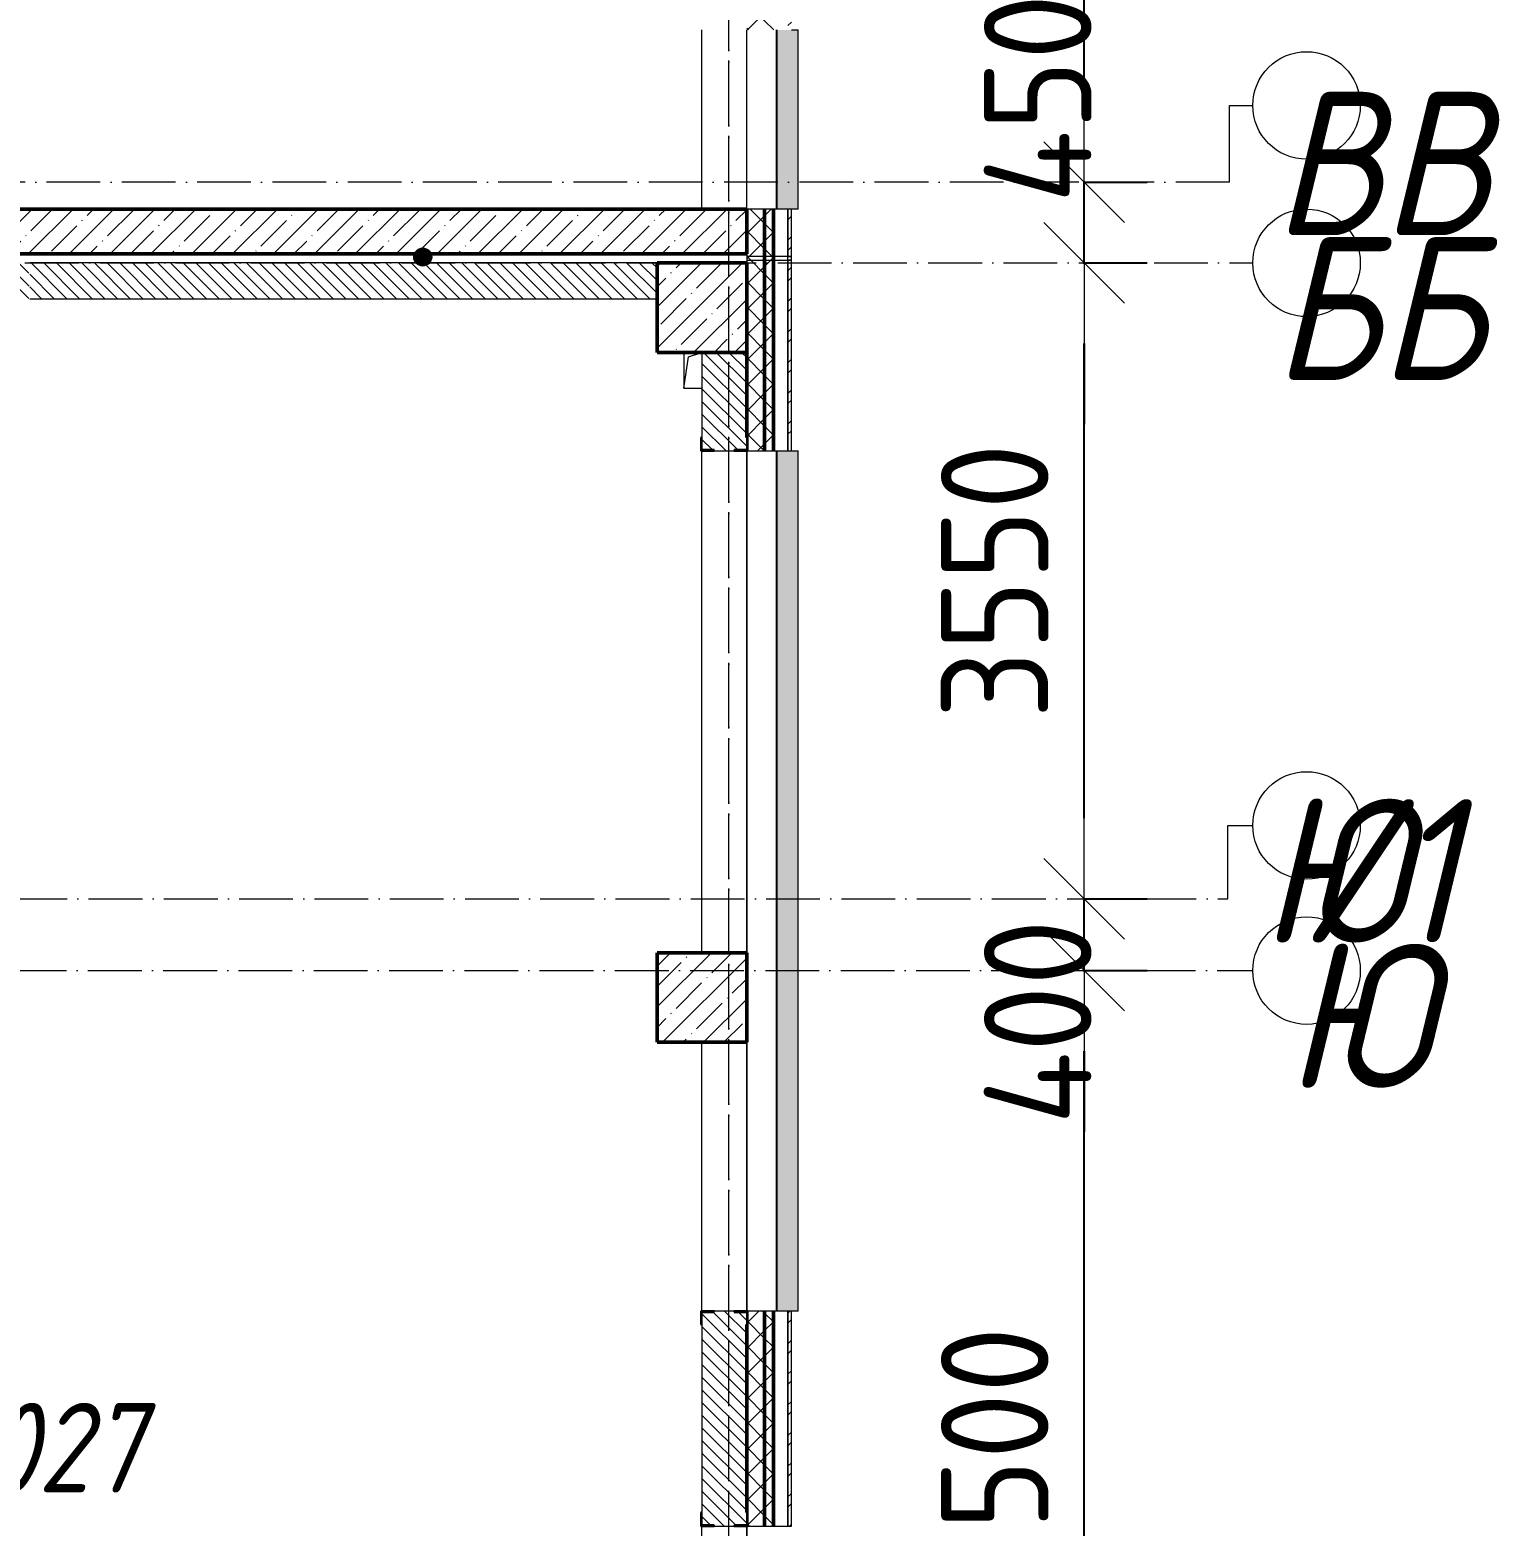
# Model space of a CAD drawing. Header units: millimetres. Extents: x 2294 to 908349, y -83289 to 219220.
# Drawn here: x 262834 to 271049, y 45756 to 54106 of the extents above; entities that cross this region are included whole.
import ezdxf

# ---------------------------------------------------------------- set-up
doc = ezdxf.new("R2010")
doc.units = ezdxf.units.MM
doc.linetypes.add('50_200_ШТРИХ_1Т_ш5_п1_п1_', pattern=[700, 500, -100, 0, -100])
for name, color, linetype, lineweight in [('A-____-____-DIMS', 7, 'Continuous', 9), ('A-GENM-____-MCUT', 7, 'Continuous', 25), ('A-GENM-____-OTLN', 7, 'Continuous', 9), ('A-GENM-____-OTLN-1', 7, 'Continuous', 25), ('A-GLAZ-____-OTLN', 7, 'Continuous', 9), ('A-WALL-____-MCUT', 7, 'Continuous', 13), ('A-WALL-____-MCUT-1', 7, 'Continuous', 9), ('A-WALL-____-MCUT-2', 7, 'Continuous', 50), ('A-WALL-____-MCUT-3', 7, 'Continuous', 9), ('A-WALL-____-OTLN', 7, 'Continuous', 9), ('A-WALL-____-PATT-1', 7, 'Continuous', 9), ('A-WALL-FNSH-MCUT-1', 7, 'Continuous', 9), ('G-____-____-TEXT', 7, 'Continuous', 9), ('S-COLS-____-MCUT', 7, 'Continuous', 50), ('S-COLS-____-OTLN', 7, 'Continuous', 9), ('S-GRID-____-IDEN', 7, 'Continuous', 9), ('S-GRID-____-OTLN', 7, 'Continuous', 9), ('S-GRID-____-OTLN-1', 7, '50_200_ШТРИХ_1Т_ш5_п1_п1_', 9), ('Марки помещений', 7, 'Continuous', 9)]:
    doc.layers.add(name, color=color, linetype=linetype, lineweight=lineweight)
doc.layers.add('A-GLAZ-____-OTLN-1', color=7, linetype='Continuous', lineweight=9, true_color=0xc0c0c0)
doc.styles.add('ISOCPEUR_I', font='isocpeui.ttf', dxfattribs={"width": 0.9, "height": 2.5})
doc.styles.add('ISOCPEUR_I_2', font='isocpeui.ttf', dxfattribs={"width": 0.85, "height": 2.3})
doc.styles.add('ISOCPEUR_I_9', font='isocpeui.ttf', dxfattribs={"width": 0.9, "height": 250})
doc.styles.add('СПДС', font='isocpeur.ttf', dxfattribs={"width": 0.9})
doc.dimstyles.new('Размера А3', dxfattribs={"dimtxt": 800, "dimasz": 450, "dimexe": 350, "dimexo": 100, "dimgap": 200, "dimtad": 1, "dimdec": 0, "dimrnd": 10, "dimzin": 0, "dimdsep": 46, "dimtxsty": 'СПДС', "dimblk": 'ARROWHEAD_6', "dimcen": 1, "dimclrd": 5, "dimclre": 5, "dimclrt": 5, "dimazin": 0, "dimtfac": 1, "dimtdec": 0, "dimtmove": 2, "dimatfit": 3, "dimfxl": 1, "dimtolj": 1, "dimtzin": 0, "dimarcsym": 0})
pattern_1 = [(45, (165583.51, 6025.28), (-70.71068, 70.71068), []), (135, (165583.51, 6025.28), (-70.71068, -70.71068), [])]
pattern_2 = [(45, (-101000, -46531.04), (-114.04925, 114.04925), []), (45, (-100885.95, -46531.04), (-114.04925, 114.04925), [201.613, -40.323, 3.353, -36.97])]
pattern_3 = [(135, (165583.507, 6025.276), (-35.35534, -35.35534), [])]
pattern_4 = [(45, (165583.5, 6025.28), (-114.04925, 114.04925), []), (45, (165697.56, 6025.28), (-114.04925, 114.04925), [201.612, -40.322, 3.353, -36.97])]
pattern_5 = [(45, (165583.51, 6025.28), (-85.53659, 85.53659), []), (45, (165640.53, 6025.28), (-85.53659, 85.53659), [])]

# ---------------------------------------------------------------- blocks, each defined once
blk = doc.blocks.new('Ось сетки - Круг_Ø6_00__ISO-2_5_0_9K_-25732049-АР1_План отверстий 3 этажа в осях 1-64_Ю-ЯЯ')
at = {"layer": 'S-GRID-____-IDEN'}
blk.add_circle((0, 0), 3, dxfattribs=at)
blk = doc.blocks.new('ARROWHEAD_6')
at = {"color": 0, "linetype": 'Continuous'}
for p, q in [((-0.5, -0.5), (0.5, 0.5)), ((0, 0), (-1, 0))]:
    blk.add_line(p, q, dxfattribs=at)
blk = doc.blocks.new('*D2680')
at = {"layer": 'A-____-____-DIMS', "color": 0, "lineweight": -2, "transparency": 16777216}
for p, q in [((268717.7, 49706.3), (268717.7, 50156.3)), ((268711.7, 49256.3), (269067.7, 49256.3)), ((268717.7, 48856.3), (268717.7, 49256.3)), ((268711.7, 48856.3), (269067.7, 48856.3)), ((268717.7, 48406.3), (268717.7, 47956.3))]:
    blk.add_line(p, q, dxfattribs=at)
at = {"layer": 'Defpoints', "color": 0, "transparency": 16777216}
for p in [(268611.7, 49256.3), (268717.7, 49256.3), (268611.7, 48856.3)]:
    blk.add_point(p, dxfattribs=at)
at = {"layer": 'A-____-____-DIMS', "color": 0, "lineweight": -2, "transparency": 16777216, "xscale": 450, "yscale": 450, "zscale": 450}
for p, rotation in [((268717.7, 49256.3), 270), ((268717.7, 48856.3), 90)]:
    blk.add_blockref('ARROWHEAD_6', p, dxfattribs=dict(at, rotation=rotation))
at = {"layer": 'A-____-____-DIMS', "color": 0, "transparency": 16777216, "insert": (268157.8, 47996.6), "char_height": 600, "attachment_point": 1, "rotation": 90, "line_spacing_factor": 1.149209, "style": 'СПДС'}
blk.add_mtext('\\A1;400', dxfattribs=at)
blk = doc.blocks.new('*D2681')
at = {"layer": 'A-____-____-DIMS', "color": 0, "lineweight": -2, "transparency": 16777216}
for p, q in [((268711.7, 52806.3), (269067.7, 52806.3)), ((268717.7, 49706.3), (268717.7, 52356.3)), ((268711.7, 49256.3), (269067.7, 49256.3))]:
    blk.add_line(p, q, dxfattribs=at)
at = {"layer": 'Defpoints', "color": 0, "transparency": 16777216}
for p in [(268611.7, 52806.3), (268717.7, 52806.3), (268611.7, 49256.3)]:
    blk.add_point(p, dxfattribs=at)
at = {"layer": 'A-____-____-DIMS', "color": 0, "lineweight": -2, "transparency": 16777216, "xscale": 450, "yscale": 450, "zscale": 450}
for p, rotation in [((268717.7, 52806.3), 90), ((268717.7, 49256.3), 270)]:
    blk.add_blockref('ARROWHEAD_6', p, dxfattribs=dict(at, rotation=rotation))
at = {"layer": 'A-____-____-DIMS', "color": 0, "transparency": 16777216, "insert": (268217.7, 51031.3), "char_height": 600, "attachment_point": 5, "rotation": 90, "style": 'СПДС'}
blk.add_mtext('\\A1;3550', dxfattribs=at)
blk = doc.blocks.new('*D2682')
at = {"layer": 'A-____-____-DIMS', "color": 0, "lineweight": -2, "transparency": 16777216}
for p, q in [((268717.7, 53706.3), (268717.7, 54156.3)), ((268711.7, 53256.3), (269067.7, 53256.3)), ((268717.7, 52806.3), (268717.7, 53256.3)), ((268711.7, 52806.3), (269067.7, 52806.3)), ((268717.7, 52356.3), (268717.7, 51906.3))]:
    blk.add_line(p, q, dxfattribs=at)
at = {"layer": 'Defpoints', "color": 0, "transparency": 16777216}
for p in [(268611.7, 53256.3), (268717.7, 53256.3), (268611.7, 52806.3)]:
    blk.add_point(p, dxfattribs=at)
at = {"layer": 'A-____-____-DIMS', "color": 0, "lineweight": -2, "transparency": 16777216, "xscale": 450, "yscale": 450, "zscale": 450}
for p, rotation in [((268717.7, 53256.3), 270), ((268717.7, 52806.3), 90)]:
    blk.add_blockref('ARROWHEAD_6', p, dxfattribs=dict(at, rotation=rotation))
at = {"layer": 'A-____-____-DIMS', "color": 0, "transparency": 16777216, "insert": (268157.8, 53139.3), "char_height": 600, "attachment_point": 1, "rotation": 90, "line_spacing_factor": 1.149209, "style": 'СПДС'}
blk.add_mtext('\\A1;450', dxfattribs=at)
blk = doc.blocks.new('*D2683')
at = {"layer": 'A-____-____-DIMS', "color": 0, "lineweight": -2, "transparency": 16777216}
for p, q in [((268711.7, 57956.3), (269067.7, 57956.3)), ((268717.7, 53706.3), (268717.7, 57506.3)), ((268711.7, 53256.3), (269067.7, 53256.3))]:
    blk.add_line(p, q, dxfattribs=at)
at = {"layer": 'Defpoints', "color": 0, "transparency": 16777216}
for p in [(268611.7, 57956.3), (268717.7, 57956.3), (268611.7, 53256.3)]:
    blk.add_point(p, dxfattribs=at)
at = {"layer": 'A-____-____-DIMS', "color": 0, "lineweight": -2, "transparency": 16777216, "xscale": 450, "yscale": 450, "zscale": 450}
for p, rotation in [((268717.7, 57956.3), 90), ((268717.7, 53256.3), 270)]:
    blk.add_blockref('ARROWHEAD_6', p, dxfattribs=dict(at, rotation=rotation))
at = {"layer": 'A-____-____-DIMS', "color": 0, "transparency": 16777216, "insert": (268217.7, 55606.3), "char_height": 600, "attachment_point": 5, "rotation": 90, "style": 'СПДС'}
blk.add_mtext('\\A1;4700', dxfattribs=at)
blk = doc.blocks.new('*D2707')
at = {"layer": 'A-____-____-DIMS', "color": 0, "lineweight": -2, "transparency": 16777216}
for p, q in [((268711.7, 48856.3), (269067.7, 48856.3)), ((268717.7, 43806.3), (268717.7, 48406.3)), ((268711.7, 43356.3), (269067.7, 43356.3))]:
    blk.add_line(p, q, dxfattribs=at)
at = {"layer": 'Defpoints', "color": 0, "transparency": 16777216}
for p in [(268611.7, 48856.3), (268717.7, 48856.3), (268611.7, 43356.3)]:
    blk.add_point(p, dxfattribs=at)
at = {"layer": 'A-____-____-DIMS', "color": 0, "lineweight": -2, "transparency": 16777216, "xscale": 450, "yscale": 450, "zscale": 450}
for p, rotation in [((268717.7, 48856.3), 90), ((268717.7, 43356.3), 270)]:
    blk.add_blockref('ARROWHEAD_6', p, dxfattribs=dict(at, rotation=rotation))
at = {"layer": 'A-____-____-DIMS', "color": 0, "transparency": 16777216, "insert": (268217.7, 46106.3), "char_height": 600, "attachment_point": 5, "rotation": 90, "style": 'СПДС'}
blk.add_mtext('\\A1;5500', dxfattribs=at)
blk = doc.blocks.new('*D2708')
at = {"layer": 'A-____-____-DIMS', "color": 0, "lineweight": -2, "transparency": 16777216}
for p, q in [((268717.7, 49706.3), (268717.7, 50156.3)), ((268711.7, 49256.3), (269067.7, 49256.3)), ((268717.7, 48856.3), (268717.7, 49256.3)), ((268711.7, 48856.3), (269067.7, 48856.3)), ((268717.7, 48406.3), (268717.7, 47956.3))]:
    blk.add_line(p, q, dxfattribs=at)
at = {"layer": 'Defpoints', "color": 0, "transparency": 16777216}
for p in [(268611.7, 49256.3), (268717.7, 49256.3), (268611.7, 48856.3)]:
    blk.add_point(p, dxfattribs=at)
at = {"layer": 'A-____-____-DIMS', "color": 0, "lineweight": -2, "transparency": 16777216, "xscale": 450, "yscale": 450, "zscale": 450}
for p, rotation in [((268717.7, 49256.3), 270), ((268717.7, 48856.3), 90)]:
    blk.add_blockref('ARROWHEAD_6', p, dxfattribs=dict(at, rotation=rotation))
at = {"layer": 'A-____-____-DIMS', "color": 0, "transparency": 16777216, "insert": (268157.8, 47996.6), "char_height": 600, "attachment_point": 1, "rotation": 90, "line_spacing_factor": 1.149209, "style": 'СПДС'}
blk.add_mtext('\\A1;400', dxfattribs=at)
blk = doc.blocks.new('*D2709')
at = {"layer": 'A-____-____-DIMS', "color": 0, "lineweight": -2, "transparency": 16777216}
for p, q in [((268711.7, 52806.3), (269067.7, 52806.3)), ((268717.7, 49706.3), (268717.7, 52356.3)), ((268711.7, 49256.3), (269067.7, 49256.3))]:
    blk.add_line(p, q, dxfattribs=at)
at = {"layer": 'Defpoints', "color": 0, "transparency": 16777216}
for p in [(268611.7, 52806.3), (268717.7, 52806.3), (268611.7, 49256.3)]:
    blk.add_point(p, dxfattribs=at)
at = {"layer": 'A-____-____-DIMS', "color": 0, "lineweight": -2, "transparency": 16777216, "xscale": 450, "yscale": 450, "zscale": 450}
for p, rotation in [((268717.7, 52806.3), 90), ((268717.7, 49256.3), 270)]:
    blk.add_blockref('ARROWHEAD_6', p, dxfattribs=dict(at, rotation=rotation))
at = {"layer": 'A-____-____-DIMS', "color": 0, "transparency": 16777216, "insert": (268217.7, 51031.3), "char_height": 600, "attachment_point": 5, "rotation": 90, "style": 'СПДС'}
blk.add_mtext('\\A1;3550', dxfattribs=at)
blk = doc.blocks.new('*D2710')
at = {"layer": 'A-____-____-DIMS', "color": 0, "lineweight": -2, "transparency": 16777216}
for p, q in [((268717.7, 53706.3), (268717.7, 54156.3)), ((268711.7, 53256.3), (269067.7, 53256.3)), ((268717.7, 52806.3), (268717.7, 53256.3)), ((268711.7, 52806.3), (269067.7, 52806.3)), ((268717.7, 52356.3), (268717.7, 51906.3))]:
    blk.add_line(p, q, dxfattribs=at)
at = {"layer": 'Defpoints', "color": 0, "transparency": 16777216}
for p in [(268611.7, 53256.3), (268717.7, 53256.3), (268611.7, 52806.3)]:
    blk.add_point(p, dxfattribs=at)
at = {"layer": 'A-____-____-DIMS', "color": 0, "lineweight": -2, "transparency": 16777216, "xscale": 450, "yscale": 450, "zscale": 450}
for p, rotation in [((268717.7, 53256.3), 270), ((268717.7, 52806.3), 90)]:
    blk.add_blockref('ARROWHEAD_6', p, dxfattribs=dict(at, rotation=rotation))
at = {"layer": 'A-____-____-DIMS', "color": 0, "transparency": 16777216, "insert": (268157.8, 53139.3), "char_height": 600, "attachment_point": 1, "rotation": 90, "line_spacing_factor": 1.149209, "style": 'СПДС'}
blk.add_mtext('\\A1;450', dxfattribs=at)
blk = doc.blocks.new('BSC_Колонна _Прямоугольная - 500х500-V114-АР1_План отверстий 3 этажа в осях 1-64_Ю-ЯЯ')
at = {"layer": 'S-COLS-____-OTLN'}
h = blk.add_hatch(dxfattribs=at)
h.set_pattern_fill('FP_119', color=256, style=0, pattern_type=2)
h.set_pattern_definition(pattern_2)
h.paths.add_polyline_path([(-250, -250), (250, -250), (250, 250), (-250, 250), (-250, 198.3)], flags=0)
at = {"layer": 'S-COLS-____-MCUT'}
for p, q in [((250, 250), (-250, 250)), ((-250, 250), (-250, -250)), ((250, -250), (250, 250)), ((-250, -250), (250, -250))]:
    blk.add_line(p, q, dxfattribs=at)
blk = doc.blocks.new('Отлив_СКБ - Отлив витража_120_НВФ-31885283-АР1_План отверстий 3 этажа в осях 1-64_Ю-ЯЯ')
at = {"layer": 'A-GLAZ-____-OTLN-1'}
for points in [[(426.9, -2), (1000, -2), (1000, 0), (0, 0), (0, -2)], [(426.9, -120), (1000, -120), (1000, -2), (0, -2), (0, -120)]]:
    blk.add_hatch(color=256, dxfattribs=at).paths.add_polyline_path(points, flags=0)
at = {"layer": 'A-GLAZ-____-OTLN'}
for p, q in [((0, 0), (1000, 0)), ((1000, -2), (0, -2)), ((0, -120), (0, -83)), ((1000, -83), (1000, -120)), ((0, -120), (1000, -120))]:
    blk.add_line(p, q, dxfattribs=at)
blk = doc.blocks.new('Стены 13 - Стены 4-31812941-АР1_План отверстий 3 этажа в осях 1-64_Ю-ЯЯ')
at = {"layer": 'A-WALL-____-MCUT'}
for p, q in [((-1843.5, 41030.2), (-1843.5, 41010.2)), ((-1593.5, 41030.2), (-1843.5, 41030.2)), ((-1843.5, 41010.2), (-1593.5, 41010.2)), ((-1593.5, 41010.2), (-1593.5, 41030.2))]:
    blk.add_line(p, q, dxfattribs=at)
blk = doc.blocks.new('BSC_Колонна _Прямоугольная - 500х500-V138-АР1_План отверстий 3 этажа в осях 1-64_А-ГГ')
at = {"layer": 'S-COLS-____-OTLN'}
h = blk.add_hatch(dxfattribs=at)
h.set_pattern_fill('FP_161', color=256, style=0, pattern_type=2)
h.set_pattern_definition(pattern_2)
h.paths.add_polyline_path([(-250, -250), (250, -250), (250, 250), (-250, 250), (-250, -215.4)], flags=0)
at = {"layer": 'S-COLS-____-MCUT'}
for p, q in [((250, 250), (-250, 250)), ((-250, 250), (-250, -250)), ((250, -250), (250, 250)), ((-250, -250), (250, -250))]:
    blk.add_line(p, q, dxfattribs=at)
blk = doc.blocks.new('BSC_Колонна _Прямоугольная - 500х500-V140-АР1_План отверстий 3 этажа в осях 1-64_А-ГГ')
at = {"layer": 'S-COLS-____-OTLN'}
h = blk.add_hatch(dxfattribs=at)
h.set_pattern_fill('FP_163', color=256, style=0, pattern_type=2)
h.set_pattern_definition([(45, (-101000, -42681.04), (-114.04925, 114.04925), []), (45, (-100885.95, -42681.04), (-114.04925, 114.04925), [201.613, -40.323, 3.353, -36.97])])
h.paths.add_polyline_path([(-250, -250), (250, -250), (250, 250), (-250, 250)], flags=0)
at = {"layer": 'S-COLS-____-MCUT'}
for p, q in [((250, 250), (-250, 250)), ((-250, 250), (-250, -250)), ((250, -250), (250, 250)), ((-250, -250), (250, -250))]:
    blk.add_line(p, q, dxfattribs=at)
blk = doc.blocks.new('Фахверк_СКБ_Уголок - 250_2700-27497298-АР1_План отверстий 3 этажа в осях 1-64_А-ГГ')
at = {"layer": 'A-GENM-____-MCUT'}
for p, q in [((200, 181), (125, 181)), ((125, 181), (125, 106)), ((131, 106), (131, 175)), ((131, 175), (200, 175)), ((200, 175), (200, 181)), ((125, 106), (131, 106)), ((131, -6), (125, -6)), ((125, -6), (125, -81)), ((125, -81), (200, -81)), ((131, -75), (131, -6)), ((200, -75), (131, -75)), ((200, -81), (200, -75))]:
    blk.add_line(p, q, dxfattribs=at)
blk = doc.blocks.new('AR_Отверстие прямоугольное _в плите_ - AR_Отверстие прямоугольное _в плите_-V178-АР1_План отверстий 3 этажа в осях 1-64_А-ГГ')
at = {"layer": 'A-GENM-____-OTLN'}
for p, q in [((-50, 100), (-50, -100)), ((-25, 75), (50, 100)), ((-50, -100), (-25, 75)), ((-50, -100), (50, -100))]:
    blk.add_line(p, q, dxfattribs=at)
blk = doc.blocks.new('Отлив_СКБ - Отлив витража_120_НВФ-31885688-АР1_План отверстий 3 этажа в осях 1-64_А-ГГ')
at = {"layer": 'A-GLAZ-____-OTLN-1'}
for points in [[(4275.3, -2), (4800, -2), (4800, 0), (0, 0), (0, -2), (740.4, -2)], [(4275.3, -120), (4800, -120), (4800, -2), (0, -2), (0, -120), (740.4, -120)]]:
    blk.add_hatch(color=256, dxfattribs=at).paths.add_polyline_path(points, flags=0)
at = {"layer": 'A-GLAZ-____-OTLN'}
for p, q in [((0, 0), (4800, 0)), ((4800, -2), (0, -2)), ((0, -120), (0, -83)), ((4800, -83), (4800, -120)), ((0, -120), (4800, -120))]:
    blk.add_line(p, q, dxfattribs=at)
blk = doc.blocks.new('Стены 13 - Стены 4-31812941-АР1_План отверстий 3 этажа в осях 1-64_А-ГГ')
at = {"layer": 'A-WALL-____-MCUT-3'}
for p, q in [((-1843.5, 41030.2), (-1843.5, 41010.2)), ((-1593.5, 41030.2), (-1843.5, 41030.2)), ((-1843.5, 41010.2), (-1593.5, 41010.2)), ((-1593.5, 41010.2), (-1593.5, 41030.2))]:
    blk.add_line(p, q, dxfattribs=at)
blk = doc.blocks.new('3floor')
at = {"layer": 'A-WALL-____-PATT-1'}
h = blk.add_hatch(dxfattribs=at)
h.set_pattern_fill('FP_4', color=256, style=0, pattern_type=2)
h.set_pattern_definition(pattern_1)
h.paths.add_polyline_path([(266833.5, 52821.3), (266933.5, 52821.3), (266933.5, 53106.3), (266833.5, 53106.3)], flags=0)
h.paths.add_polyline_path([(266933.5, 54106.3), (266933.5, 61806.3), (266839.5, 61806.3), (266839.5, 61731.3), (266833.5, 61731.3), (266833.5, 54106.3)], flags=0)
h.paths.add_polyline_path([(266839.5, 75506.3), (266933.5, 75506.3), (266933.5, 76756.3), (266839.5, 76756.3), (266839.5, 76681.3), (266833.5, 76681.3), (266833.5, 75581.3), (266839.5, 75581.3), (266839.5, 75512.3)], flags=0)
h.paths.add_polyline_path([(266933.5, 78556.3), (266933.5, 79756.3), (266833.5, 79756.3), (266833.5, 78631.3), (266839.5, 78631.3), (266839.5, 78556.3)], flags=0)
h.paths.add_polyline_path([(266933.5, 81556.3), (266933.5, 82756.3), (266839.5, 82756.3), (266839.5, 82681.3), (266833.5, 82681.3), (266833.5, 81631.3), (266839.5, 81631.3), (266839.5, 81556.3)], flags=0)
h.paths.add_polyline_path([(266933.5, 84556.3), (266933.5, 85756.3), (266839.5, 85756.3), (266839.5, 85681.3), (266833.5, 85681.3), (266833.5, 84631.3), (266839.5, 84631.3), (266839.5, 84556.3)], flags=0)
h.paths.add_polyline_path([(266933.5, 87556.3), (266933.5, 91706.3), (266833.5, 91706.3), (266833.5, 87556.3)], flags=0)
h = blk.add_hatch(dxfattribs=at)
h.set_pattern_fill('FP_4', color=256, style=0, pattern_type=2)
h.set_pattern_definition(pattern_1)
h.paths.add_polyline_path([(266983.5, 52821.3), (266983.5, 53106.3), (266933.5, 53106.3), (266933.5, 52821.3)], flags=0)
h.paths.add_polyline_path([(266983.5, 54106.3), (266983.5, 61806.3), (266933.5, 61806.3), (266933.5, 54106.3)], flags=0)
h.paths.add_polyline_path([(266983.5, 75506.3), (266983.5, 76756.3), (266933.5, 76756.3), (266933.5, 75506.3)], flags=0)
h.paths.add_polyline_path([(266983.5, 78556.3), (266983.5, 79756.3), (266933.5, 79756.3), (266933.5, 78556.3)], flags=0)
h.paths.add_polyline_path([(266933.5, 81556.3), (266983.5, 81556.3), (266983.5, 82756.3), (266933.5, 82756.3), (266933.5, 82622.6)], flags=0)
h.paths.add_polyline_path([(266983.5, 84556.3), (266983.5, 85756.3), (266933.5, 85756.3), (266933.5, 84556.3)], flags=0)
h.paths.add_polyline_path([(266933.5, 87556.3), (266983.5, 87556.3), (266983.5, 91706.3), (266933.5, 91706.3)], flags=0)
h = blk.add_hatch(dxfattribs=at)
h.set_pattern_fill('FP_6', color=256, style=0, pattern_type=2)
h.set_pattern_definition(pattern_5)
h.paths.add_polyline_path([(267083.5, 52841.3), (267083.5, 53106.3), (267063.5, 53106.3), (267063.5, 52841.3)], flags=0)
h.paths.add_polyline_path([(267063.5, 54106.3), (267083.5, 54106.3), (267083.5, 61806.3), (267063.5, 61806.3), (267063.5, 56790.8)], flags=0)
h = blk.add_hatch(dxfattribs=at)
h.set_pattern_fill('FP_12', color=256, style=0, pattern_type=2)
h.set_pattern_definition(pattern_4)
h.paths.add_polyline_path([(266833.5, 52856.3), (266833.5, 53106.3), (262433.5, 53106.3), (262433.5, 52856.3), (266314.9, 52856.3)], flags=0)
h = blk.add_hatch(dxfattribs=at)
h.set_pattern_fill('FP_38', color=256, style=0, pattern_type=2)
h.set_pattern_definition(pattern_4)
h.paths.add_polyline_path([(266833.5, 52856.3), (266833.5, 53106.3), (262433.5, 53106.3), (262433.5, 52856.3), (266315.3, 52856.3)], flags=0)
h = blk.add_hatch(dxfattribs=at)
h.set_pattern_fill('FP_1', color=256, style=0, pattern_type=2)
h.set_pattern_definition(pattern_1)
h.paths.add_polyline_path([(266933.5, 52821.3), (266933.5, 53106.3), (266833.5, 53106.3), (266833.5, 52821.3)], flags=0)
h = blk.add_hatch(dxfattribs=at)
h.set_pattern_fill('FP_1', color=256, style=0, pattern_type=2)
h.set_pattern_definition(pattern_1)
h.paths.add_polyline_path([(266983.5, 52821.3), (266983.5, 53106.3), (266933.5, 53106.3), (266933.5, 52821.3)], flags=0)
h = blk.add_hatch(dxfattribs=at)
h.set_pattern_fill('FP_3', color=256, style=0, pattern_type=2)
h.set_pattern_definition(pattern_5)
h.paths.add_polyline_path([(267083.5, 52841.3), (267083.5, 53106.3), (267063.5, 53106.3), (267063.5, 52841.3)], flags=0)
h = blk.add_hatch(dxfattribs=at)
h.set_pattern_fill('FP_9', color=256, style=0, pattern_type=2)
h.set_pattern_definition(pattern_3)
h.paths.add_polyline_path([(266333.5, 52606.3), (266333.5, 52806.3), (262833.5, 52806.3), (262833.5, 52737.3), (262827.5, 52737.3), (262827.5, 52806.3), (259333.5, 52806.3), (259333.5, 52606.3), (262827.5, 52606.3), (262827.5, 52675.3), (262833.5, 52675.3), (262833.5, 52606.3), (266314.9, 52606.3)], flags=0)
h = blk.add_hatch(dxfattribs=at)
h.set_pattern_fill('FP_6', color=256, style=0, pattern_type=2)
h.set_pattern_definition(pattern_3)
h.paths.add_polyline_path([(266333.5, 52606.3), (266333.5, 52806.3), (262833.5, 52806.3), (262833.5, 52737.3), (262827.5, 52737.3), (262827.5, 52806.3), (259333.5, 52806.3), (259333.5, 52606.3), (262827.5, 52606.3), (262827.5, 52675.3), (262833.5, 52675.3), (262833.5, 52606.3), (266315.3, 52606.3)], flags=0)
h = blk.add_hatch(dxfattribs=at)
h.set_pattern_fill('FP_4', color=256, style=0, pattern_type=2)
h.set_pattern_definition(pattern_1)
h.paths.add_polyline_path([(266839.5, 51756.3), (266933.5, 51756.3), (266933.5, 52821.3), (266833.5, 52821.3), (266833.5, 51831.3), (266839.5, 51831.3), (266839.5, 51762.3)], flags=0)
h = blk.add_hatch(dxfattribs=at)
h.set_pattern_fill('FP_1', color=256, style=0, pattern_type=2)
h.set_pattern_definition(pattern_1)
h.paths.add_polyline_path([(266933.5, 4006.3), (266933.5, 4956.3), (266839.5, 4956.3), (266839.5, 4881.3), (266833.5, 4881.3), (266833.5, 4006.3)], flags=0)
h.paths.add_polyline_path([(266839.5, 6756.3), (266933.5, 6756.3), (266933.5, 7956.3), (266839.5, 7956.3), (266839.5, 7881.3), (266833.5, 7881.3), (266833.5, 6831.3), (266839.5, 6831.3), (266839.5, 6759.3)], flags=0)
h.paths.add_polyline_path([(266933.5, 9756.3), (266933.5, 10956.3), (266839.5, 10956.3), (266839.5, 10881.3), (266833.5, 10881.3), (266833.5, 9831.3), (266839.5, 9831.3), (266839.5, 9756.3)], flags=0)
h.paths.add_polyline_path([(266933.5, 12756.3), (266933.5, 13956.3), (266839.5, 13956.3), (266839.5, 13881.3), (266833.5, 13881.3), (266833.5, 12831.3), (266839.5, 12831.3), (266839.5, 12756.3)], flags=0)
h.paths.add_polyline_path([(266839.5, 15756.3), (266933.5, 15756.3), (266933.5, 16956.3), (266839.5, 16956.3), (266839.5, 16881.3), (266833.5, 16881.3), (266833.5, 15831.3), (266839.5, 15831.3), (266839.5, 15762.3)], flags=0)
h.paths.add_polyline_path([(266839.5, 21756.3), (266933.5, 21756.3), (266933.5, 22956.3), (266839.5, 22956.3), (266839.5, 22881.3), (266833.5, 22881.3), (266833.5, 21831.3), (266839.5, 21831.3), (266839.5, 21762.3)], flags=0)
h.paths.add_polyline_path([(266839.5, 24756.3), (266933.5, 24756.3), (266933.5, 25956.3), (266839.5, 25956.3), (266839.5, 25881.3), (266833.5, 25881.3), (266833.5, 24831.3), (266839.5, 24831.3), (266839.5, 24762.3)], flags=0)
h.paths.add_polyline_path([(266933.5, 27756.3), (266933.5, 28956.3), (266839.5, 28956.3), (266839.5, 28881.3), (266833.5, 28881.3), (266833.5, 27831.3), (266839.5, 27831.3), (266839.5, 27756.3)], flags=0)
h.paths.add_polyline_path([(266839.5, 30756.3), (266933.5, 30756.3), (266933.5, 31956.3), (266839.5, 31956.3), (266839.5, 31881.3), (266833.5, 31881.3), (266833.5, 30831.3), (266839.5, 30831.3), (266839.5, 30762.3)], flags=0)
h.paths.add_polyline_path([(266933.5, 33756.3), (266933.5, 34956.3), (266839.5, 34956.3), (266839.5, 34881.3), (266833.5, 34881.3), (266833.5, 33831.3), (266839.5, 33831.3), (266839.5, 33756.3)], flags=0)
h.paths.add_polyline_path([(266933.5, 39756.3), (266933.5, 40956.3), (266839.5, 40956.3), (266839.5, 40881.3), (266833.5, 40881.3), (266833.5, 39831.3), (266839.5, 39831.3), (266839.5, 39756.3)], flags=0)
h.paths.add_polyline_path([(266839.5, 42756.3), (266933.5, 42756.3), (266933.5, 43956.3), (266839.5, 43956.3), (266839.5, 43881.3), (266833.5, 43881.3), (266833.5, 42831.3), (266839.5, 42831.3), (266839.5, 42762.3)], flags=0)
h.paths.add_polyline_path([(266933.5, 45756.3), (266933.5, 46956.3), (266839.5, 46956.3), (266839.5, 46881.3), (266833.5, 46881.3), (266833.5, 45831.3), (266839.5, 45831.3), (266839.5, 45756.3)], flags=0)
h.paths.add_polyline_path([(266933.5, 51756.3), (266933.5, 52821.3), (266833.5, 52821.3), (266833.5, 51831.3), (266839.5, 51831.3), (266839.5, 51756.3)], flags=0)
h = blk.add_hatch(dxfattribs=at)
h.set_pattern_fill('FP_4', color=256, style=0, pattern_type=2)
h.set_pattern_definition(pattern_1)
h.paths.add_polyline_path([(266983.5, 51756.3), (266983.5, 52821.3), (266933.5, 52821.3), (266933.5, 51756.3)], flags=0)
h = blk.add_hatch(dxfattribs=at)
h.set_pattern_fill('FP_1', color=256, style=0, pattern_type=2)
h.set_pattern_definition(pattern_1)
h.paths.add_polyline_path([(266933.5, 3956.3), (266983.5, 3956.3), (266983.5, 4956.3), (266933.5, 4956.3), (266933.5, 4006.3)], flags=0)
h.paths.add_polyline_path([(266933.5, 6756.3), (266983.5, 6756.3), (266983.5, 7956.3), (266933.5, 7956.3), (266933.5, 6759.3)], flags=0)
h.paths.add_polyline_path([(266983.5, 9756.3), (266983.5, 10956.3), (266933.5, 10956.3), (266933.5, 9756.3)], flags=0)
h.paths.add_polyline_path([(266983.5, 12756.3), (266983.5, 13956.3), (266933.5, 13956.3), (266933.5, 12756.3)], flags=0)
h.paths.add_polyline_path([(266933.5, 15756.3), (266983.5, 15756.3), (266983.5, 16956.3), (266933.5, 16956.3), (266933.5, 16219.7)], flags=0)
h.paths.add_polyline_path([(266933.5, 21756.3), (266983.5, 21756.3), (266983.5, 22956.3), (266933.5, 22956.3), (266933.5, 22239.9)], flags=0)
h.paths.add_polyline_path([(266983.5, 24756.3), (266983.5, 25956.3), (266933.5, 25956.3), (266933.5, 24756.3)], flags=0)
h.paths.add_polyline_path([(266983.5, 27756.3), (266983.5, 28956.3), (266933.5, 28956.3), (266933.5, 27756.3)], flags=0)
h.paths.add_polyline_path([(266933.5, 30756.3), (266983.5, 30756.3), (266983.5, 31956.3), (266933.5, 31956.3), (266933.5, 30840.2)], flags=0)
h.paths.add_polyline_path([(266933.5, 33756.3), (266983.5, 33756.3), (266983.5, 34956.3), (266933.5, 34956.3), (266933.5, 34280.3)], flags=0)
h.paths.add_polyline_path([(266933.5, 39756.3), (266983.5, 39756.3), (266983.5, 40956.3), (266933.5, 40956.3), (266933.5, 40300.5)], flags=0)
h.paths.add_polyline_path([(266983.5, 42756.3), (266983.5, 43956.3), (266933.5, 43956.3), (266933.5, 42756.3)], flags=0)
h.paths.add_polyline_path([(266933.5, 45756.3), (266983.5, 45756.3), (266983.5, 46956.3), (266933.5, 46956.3), (266933.5, 46320.7)], flags=0)
h.paths.add_polyline_path([(266933.5, 51756.3), (266983.5, 51756.3), (266983.5, 52821.3), (266933.5, 52821.3), (266933.5, 52340.9)], flags=0)
h = blk.add_hatch(dxfattribs=at)
h.set_pattern_fill('FP_6', color=256, style=0, pattern_type=2)
h.set_pattern_definition(pattern_5)
h.paths.add_polyline_path([(267083.5, 51756.3), (267083.5, 52821.3), (267063.5, 52821.3), (267063.5, 51756.3)], flags=0)
h = blk.add_hatch(dxfattribs=at)
h.set_pattern_fill('FP_3', color=256, style=0, pattern_type=2)
h.set_pattern_definition(pattern_5)
h.paths.add_polyline_path([(267063.5, 3856.3), (267083.5, 3856.3), (267083.5, 4956.3), (267063.5, 4956.3), (267063.5, 3876.3)], flags=0)
h.paths.add_polyline_path([(267083.5, 6756.3), (267083.5, 7956.3), (267063.5, 7956.3), (267063.5, 6756.3)], flags=0)
h.paths.add_polyline_path([(267063.5, 9756.3), (267083.5, 9756.3), (267083.5, 10956.3), (267063.5, 10956.3), (267063.5, 10199.5)], flags=0)
h.paths.add_polyline_path([(267063.5, 12756.3), (267083.5, 12756.3), (267083.5, 13956.3), (267063.5, 13956.3), (267063.5, 12779.5)], flags=0)
h.paths.add_polyline_path([(267083.5, 15756.3), (267083.5, 16956.3), (267063.5, 16956.3), (267063.5, 15756.3)], flags=0)
h.paths.add_polyline_path([(267083.5, 21756.3), (267083.5, 22956.3), (267063.5, 22956.3), (267063.5, 21756.3)], flags=0)
h.paths.add_polyline_path([(267083.5, 24756.3), (267083.5, 25956.3), (267063.5, 25956.3), (267063.5, 24756.3)], flags=0)
h.paths.add_polyline_path([(267083.5, 27756.3), (267083.5, 28956.3), (267063.5, 28956.3), (267063.5, 27756.3)], flags=0)
h.paths.add_polyline_path([(267063.5, 30756.3), (267083.5, 30756.3), (267083.5, 31956.3), (267063.5, 31956.3), (267063.5, 30840.2)], flags=0)
h.paths.add_polyline_path([(267083.5, 33756.3), (267083.5, 34956.3), (267063.5, 34956.3), (267063.5, 33756.3)], flags=0)
h.paths.add_polyline_path([(267083.5, 39756.3), (267083.5, 40956.3), (267063.5, 40956.3), (267063.5, 39756.3)], flags=0)
h.paths.add_polyline_path([(267063.5, 42756.3), (267083.5, 42756.3), (267083.5, 43956.3), (267063.5, 43956.3), (267063.5, 42880.6)], flags=0)
h.paths.add_polyline_path([(267083.5, 45756.3), (267083.5, 46956.3), (267063.5, 46956.3), (267063.5, 45756.3)], flags=0)
h.paths.add_polyline_path([(267083.5, 51756.3), (267083.5, 52821.3), (267063.5, 52821.3), (267063.5, 51756.3)], flags=0)
h = blk.add_hatch(dxfattribs=at)
h.set_pattern_fill('FP_6', color=256, style=0, pattern_type=2)
h.set_pattern_definition(pattern_3)
h.paths.add_polyline_path([(266652.5, 51756.3), (266764.5, 51756.3), (266764.5, 51762.3), (266833.5, 51762.3), (266833.5, 52306.3), (266583.5, 52306.3), (266583.5, 51762.3), (266652.5, 51762.3)], flags=0)
h = blk.add_hatch(dxfattribs=at)
h.set_pattern_fill('FP_6', color=256, style=0, pattern_type=2)
h.set_pattern_definition(pattern_3)
h.paths.add_polyline_path([(266583.5, 43606.3), (266833.5, 43606.3), (266833.5, 43950.3), (266764.5, 43950.3), (266764.5, 43956.3), (266652.5, 43956.3), (266652.5, 43950.3), (266583.5, 43950.3), (266583.5, 43881.3)], flags=0)
h.paths.add_polyline_path([(266652.5, 45756.3), (266764.5, 45756.3), (266764.5, 45762.3), (266833.5, 45762.3), (266833.5, 46950.3), (266764.5, 46950.3), (266764.5, 46956.3), (266652.5, 46956.3), (266652.5, 46950.3), (266583.5, 46950.3), (266583.5, 45762.3), (266652.5, 45762.3)], flags=0)
at = {"layer": 'G-____-____-TEXT'}
h = blk.add_hatch(color=256, dxfattribs=at)
edge = h.paths.add_edge_path(flags=0)
edge.add_arc((265025.6, 52838.6), 50, 0, 360)
h = blk.add_hatch(color=256, dxfattribs=at)
edge = h.paths.add_edge_path(flags=0)
edge.add_arc((265025.6, 52838.6), 50, 0, 360)
at = {"layer": 'A-WALL-____-MCUT'}
for p, q in [((266833.5, 53106.3), (266833.5, 52806.3)), ((267063.5, 53106.3), (266833.5, 53106.3)), ((267063.5, 51756.3), (267063.5, 53106.3)), ((266333.5, 52806.3), (262833.5, 52806.3)), ((262833.5, 52606.3), (266333.5, 52606.3))]:
    blk.add_line(p, q, dxfattribs=at)
at = {"layer": 'A-WALL-____-MCUT-1'}
for p, q in [((266833.5, 53106.3), (262683.5, 53106.3)), ((266833.5, 52856.3), (266833.5, 53106.3)), ((266933.5, 51756.3), (266933.5, 53106.3)), ((266983.5, 51756.3), (266983.5, 53106.3)), ((262433.5, 52856.3), (266833.5, 52856.3))]:
    blk.add_line(p, q, dxfattribs=at)
at = {"layer": 'A-WALL-____-MCUT-2'}
for p, q in [((266833.5, 53106.3), (262683.5, 53106.3)), ((266833.5, 52856.3), (266833.5, 53106.3)), ((266933.5, 51756.3), (266933.5, 53106.3)), ((266983.5, 51756.3), (266983.5, 53106.3)), ((262433.5, 52856.3), (266833.5, 52856.3)), ((266833.5, 51831.3), (266833.5, 52306.3)), ((266933.5, 45756.3), (266933.5, 46956.3)), ((266983.5, 45756.3), (266983.5, 46956.3)), ((266833.5, 46881.3), (266833.5, 45831.3))]:
    blk.add_line(p, q, dxfattribs=at)
at = {"layer": 'A-WALL-____-MCUT-3'}
for p, q in [((266833.5, 53106.3), (266833.5, 52806.3)), ((267063.5, 51756.3), (267063.5, 53106.3)), ((266333.5, 52806.3), (262833.5, 52806.3)), ((262833.5, 52606.3), (266333.5, 52606.3)), ((266583.5, 52306.3), (266583.5, 51831.3)), ((266652.5, 51756.3), (266764.5, 51756.3)), ((266839.5, 51756.3), (267063.5, 51756.3)), ((266764.5, 46956.3), (266652.5, 46956.3)), ((267063.5, 46956.3), (266839.5, 46956.3)), ((267063.5, 45756.3), (267063.5, 46956.3)), ((266583.5, 46881.3), (266583.5, 45831.3)), ((266652.5, 45756.3), (266764.5, 45756.3)), ((266839.5, 45756.3), (267063.5, 45756.3))]:
    blk.add_line(p, q, dxfattribs=at)
at = {"layer": 'A-WALL-____-OTLN'}
for p, q in [((266583.5, 53106.3), (266583.5, 54106.3)), ((266833.5, 53106.3), (266833.5, 54106.3)), ((266583.5, 48956.3), (266583.5, 51756.3)), ((266833.5, 48956.3), (266833.5, 51756.3)), ((266833.5, 51756.3), (266833.5, 48956.3)), ((266583.5, 46956.3), (266583.5, 48456.3)), ((266833.5, 46956.3), (266833.5, 48456.3)), ((266833.5, 48456.3), (266833.5, 46956.3)), ((266583.5, 43956.3), (266583.5, 45756.3)), ((266833.5, 43956.3), (266833.5, 45756.3)), ((266833.5, 45756.3), (266833.5, 43956.3))]:
    blk.add_line(p, q, dxfattribs=at)
at = {"layer": 'A-WALL-FNSH-MCUT-1'}
for p, q in [((267083.5, 53106.3), (267063.5, 53106.3)), ((267063.5, 53106.3), (267063.5, 52841.3)), ((267063.5, 53106.3), (267063.5, 52841.3)), ((267083.5, 52841.3), (267083.5, 53106.3)), ((267083.5, 52841.3), (267083.5, 53106.3)), ((267063.5, 52841.3), (267083.5, 52841.3)), ((267063.5, 52841.3), (267083.5, 52841.3)), ((267083.5, 52821.3), (267063.5, 52821.3)), ((267063.5, 52821.3), (267063.5, 51756.3)), ((267083.5, 52821.3), (267063.5, 52821.3)), ((267063.5, 52821.3), (267063.5, 51756.3)), ((267083.5, 51756.3), (267083.5, 52821.3)), ((267083.5, 51756.3), (267083.5, 52821.3)), ((267063.5, 51756.3), (267083.5, 51756.3)), ((267083.5, 46956.3), (267063.5, 46956.3)), ((267063.5, 46956.3), (267063.5, 45756.3)), ((267083.5, 45756.3), (267083.5, 46956.3)), ((267063.5, 45756.3), (267083.5, 45756.3))]:
    blk.add_line(p, q, dxfattribs=at)
at = {"layer": 'G-____-____-TEXT'}
blk.add_circle((265025.6, 52838.6), 50, dxfattribs=at)
blk.add_circle((265025.6, 52838.6), 50, dxfattribs=at)
at = {"layer": 'A-GENM-____-OTLN'}
blk.add_blockref('AR_Отверстие прямоугольное _в плите_ - AR_Отверстие прямоугольное _в плите_-V178-АР1_План отверстий 3 этажа в осях 1-64_А-ГГ', (266533.5, 52206.3), dxfattribs=at)
at = {"layer": 'A-GENM-____-OTLN-1'}
for p, rotation in [((266758.5, 51631.3), 89.9999999999999), ((266658.5, 47081.3), 269.9999999999999), ((266758.5, 45631.3), 89.9999999999999)]:
    blk.add_blockref('Фахверк_СКБ_Уголок - 250_2700-27497298-АР1_План отверстий 3 этажа в осях 1-64_А-ГГ', p, dxfattribs=dict(at, rotation=rotation))
at = {"layer": 'A-GLAZ-____-OTLN', "rotation": 90}
for name, p in [('Отлив_СКБ - Отлив витража_120_НВФ-31885283-АР1_План отверстий 3 этажа в осях 1-64_Ю-ЯЯ', (267000.5, 53106.3)), ('Отлив_СКБ - Отлив витража_120_НВФ-31885688-АР1_План отверстий 3 этажа в осях 1-64_А-ГГ', (267000.5, 46956.3))]:
    blk.add_blockref(name, p, dxfattribs=at)
at = {"layer": 'A-WALL-____-OTLN'}
for name in ['Стены 13 - Стены 4-31812941-АР1_План отверстий 3 этажа в осях 1-64_Ю-ЯЯ', 'Стены 13 - Стены 4-31812941-АР1_План отверстий 3 этажа в осях 1-64_А-ГГ']:
    blk.add_blockref(name, (268677, 11811.1), dxfattribs=at)
at = {"layer": 'S-COLS-____-OTLN'}
for name, p in [('BSC_Колонна _Прямоугольная - 500х500-V114-АР1_План отверстий 3 этажа в осях 1-64_Ю-ЯЯ', (266583.5, 52556.3)), ('BSC_Колонна _Прямоугольная - 500х500-V138-АР1_План отверстий 3 этажа в осях 1-64_А-ГГ', (266583.5, 52556.3)), ('BSC_Колонна _Прямоугольная - 500х500-V140-АР1_План отверстий 3 этажа в осях 1-64_А-ГГ', (266583.5, 48706.3))]:
    blk.add_blockref(name, p, dxfattribs=at)
at = {"layer": 'Марки помещений', "insert": (262161.3, 46444), "char_height": 500, "width": 785.654, "attachment_point": 1, "style": 'ISOCPEUR_I_2'}
blk.add_mtext('3.027', dxfattribs=at)
blk = doc.blocks.new('3osi')
at = {"layer": 'S-GRID-____-OTLN'}
for p, q in [((269527.9, 53684.9), (269657.9, 53684.9)), ((269527.9, 53256.3), (269527.9, 53684.9)), ((269527.9, 53684.9), (269657.9, 53684.9)), ((269527.9, 53256.3), (269527.9, 53684.9)), ((269518.1, 49666.5), (269657.9, 49666.5)), ((269518.1, 49256.3), (269518.1, 49666.5)), ((269518.1, 49666.5), (269657.9, 49666.5)), ((269518.1, 49256.3), (269518.1, 49666.5))]:
    blk.add_line(p, q, dxfattribs=at)
at = {"layer": 'S-GRID-____-OTLN-1', "color": 251, "ltscale": 0.6, "true_color": 0x636466}
for p, q in [((266733.5, 46006.3), (266733.5, 96918.1)), ((266733.5, 1542.7), (266733.5, 55906.2)), ((269527.9, 53256.3), (258604.8, 53256.3)), ((269527.9, 53256.3), (258604.8, 53256.3)), ((258604.8, 52806.3), (269657.9, 52806.3)), ((258604.8, 52806.3), (269657.9, 52806.3)), ((240055.8, 49256.3), (269518.1, 49256.3)), ((240055.8, 49256.3), (269518.1, 49256.3)), ((232910.3, 48856.3), (269657.9, 48856.3))]:
    blk.add_line(p, q, dxfattribs=at)
at = {"layer": 'S-GRID-____-IDEN', "xscale": 99.99999999999993, "yscale": 99.99999999999993, "zscale": 99.99999999999993}
for p, rotation in [((269957.9, 53684.9), 89.99999999999982), ((269957.9, 52806.3), 269.9999999999995), ((269957.9, 49666.5), 269.9999999999994), ((269957.9, 48856.3), 269.9999999999995)]:
    blk.add_blockref('Ось сетки - Круг_Ø6_00__ISO-2_5_0_9K_-25732049-АР1_План отверстий 3 этажа в осях 1-64_Ю-ЯЯ', p, dxfattribs=dict(at, rotation=rotation))
at = {"layer": 'S-GRID-____-IDEN', "char_height": 800, "attachment_point": 1}
for s, insert, width, style in [('ВВ', (269772.8, 53761), 447.342, 'ISOCPEUR_I_9'), ('ВВ', (269772.8, 53761), 447.342, 'ISOCPEUR_I'), ('ББ', (269767.7, 52953), 447.342, 'ISOCPEUR_I_9'), ('ББ', (269767.7, 52953), 447.342, 'ISOCPEUR_I'), ('\\fISOCPEUR|b0|i1|c204|p34|;\\W.9;Ю', (269699.3, 49813.1), 266.962, 'ISOCPEUR_I_9'), ('\\fISOCPEUR|b0|i1|c204|p34|;\\W.9;Ю', (269699.3, 49813.1), 266.962, 'ISOCPEUR_I'), ('/1', (269919.5, 49813.1), 346.329, 'ISOCPEUR_I_9'), ('/1', (269919.5, 49813.1), 346.329, 'ISOCPEUR_I'), ('\\fISOCPEUR|b0|i1|c204|p34|;\\W.9;Ю', (269841.9, 49003), 266.962, 'ISOCPEUR_I_9'), ('\\fISOCPEUR|b0|i1|c204|p34|;\\W.9;Ю', (269841.9, 49003), 266.962, 'ISOCPEUR_I')]:
    blk.add_mtext(s, dxfattribs=dict(at, insert=insert, width=width, style=style))
at = {"layer": 'A-____-____-DIMS'}
for base, p1, p2, picture, middle in [((268717.7, 57956.3), (268611.7, 53256.3), (268611.7, 57956.3), '*D2683', (268217.7, 55606.3)), ((268717.7, 52806.3), (268611.7, 49256.3), (268611.7, 52806.3), '*D2681', (268217.7, 51031.3)), ((268717.7, 52806.3), (268611.7, 49256.3), (268611.7, 52806.3), '*D2709', (268217.7, 51031.3)), ((268717.7, 48856.3), (268611.7, 43356.3), (268611.7, 48856.3), '*D2707', (268217.7, 46106.3))]:
    dim = blk.add_linear_dim(base=base, p1=p1, p2=p2, angle=90, dimstyle='Размера А3', override={"dimtxt": 600, "dimclrd": 0, "dimclre": 0, "dimclrt": 0}, dxfattribs=at)
    dim.commit()
    dim.dimension.update_dxf_attribs({"geometry": picture, "text_midpoint": middle})
for base, p1, p2, picture, middle in [((268717.7, 53256.3), (268611.7, 52806.3), (268611.7, 53256.3), '*D2682', (268557.8, 53679.3)), ((268717.7, 53256.3), (268611.7, 52806.3), (268611.7, 53256.3), '*D2710', (268557.8, 53679.3)), ((268717.7, 49256.3), (268611.7, 48856.3), (268611.7, 49256.3), '*D2680', (268557.8, 48536.6)), ((268717.7, 49256.3), (268611.7, 48856.3), (268611.7, 49256.3), '*D2708', (268557.8, 48536.6))]:
    dim = blk.add_linear_dim(base=base, p1=p1, p2=p2, angle=90, dimstyle='Размера А3', override={"dimtxt": 600, "dimclrd": 0, "dimclre": 0, "dimclrt": 0}, dxfattribs=at)
    dim.commit()
    dim.dimension.update_dxf_attribs({"geometry": picture, "text_midpoint": middle, "dimtype": 160, "text_rotation": 90})

msp = doc.modelspace()

# ---------------------------------------------------------------- block references
for name in ['3osi', '3floor']:
    msp.add_blockref(name, (0, 0))

doc.saveas('drawing.dxf')
